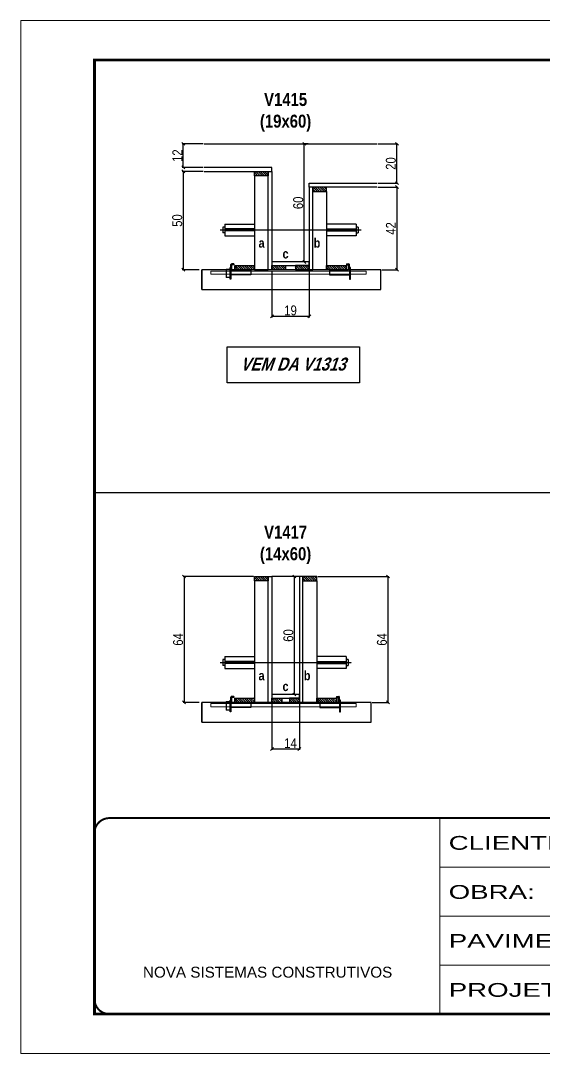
# Model space of a CAD drawing. Extents: x 3309 to 9563, y -2522 to 14608.
# Drawn here: x 8078 to 8610, y 8964 to 10014 of the extents above; entities that cross this region are included whole.
import ezdxf

# ---------------------------------------------------------------- set-up
doc = ezdxf.new("R2010")
doc.units = 0
for name, pattern in [('CONTINUO', [0]), ('DASHED', [0.75, 0.5, -0.25]), ('HIDDEN', [0.375, 0.25, -0.125])]:
    doc.linetypes.add(name, pattern=pattern)
for name, color, linetype in [('barrote', 251, 'Continuous'), ('COTA', 241, 'Continuous'), ('detalhes', 4, 'Continuous'), ('NOMENCLATURA', 7, 'Continuous'), ('Painéis', 200, 'Continuous'), ('presilha', 1, 'Continuous'), ('SARR_2.2x10', 60, 'Continuous'), ('SARR_2.2x7', 40, 'Continuous'), ('SARR_3.5x7', 81, 'Continuous'), ('TENSOR', 3, 'Continuous')]:
    doc.layers.add(name, color=color, linetype=linetype)
for name, color, linetype, lineweight in [('CONCRETO', 251, 'Continuous', 25), ('Folhas', 255, 'Continuous', 9), ('SARRAFO DE PRESSAO', 251, 'DASHED', 9), ('SCO-___-LAJ', 2, 'Continuous', 0)]:
    doc.layers.add(name, color=color, linetype=linetype, lineweight=lineweight)
doc.styles.add('ARIAL', font='arial.ttf')
doc.styles.add('COTA TECNICA 2X', font='techl___.ttf', dxfattribs={"height": 10})
doc.styles.add('TECNICA', font='techb___.ttf', dxfattribs={"height": 10})
doc.styles.add('Tecnologia', font='')
doc.styles.get('Tecnologia').set_extended_font_data('Forgotten Futurist')
doc.dimstyles.new('SECAO', dxfattribs={"dimscale": 0.333333, "dimtxt": 5, "dimasz": 9, "dimexe": 3, "dimexo": 3, "dimgap": 3, "dimtad": 1, "dimdec": 1, "dimlfac": 0.5, "dimzin": 12, "dimdsep": 46, "dimtxsty": 'COTA TECNICA 2X', "dimblk1": 'OBLIQUE', "dimblk2": 'OBLIQUE', "dimsah": 1, "dimcen": 0.9, "dimclrd": 4, "dimclre": 4, "dimclrt": 240, "dimadec": 1, "dimazin": 3, "dimtfac": 1, "dimtdec": 1, "dimtmove": 0, "dimatfit": 3, "dimfxl": 1, "dimtolj": 1, "dimtzin": 12, "dimarcsym": 0})
pattern_1 = [(135, (41568.496, -113751.8887), (-1.122532015, -1.122532015), [])]

# ---------------------------------------------------------------- blocks, each defined once
blk = doc.blocks.new('9999999999')
at = {"color": 30, "linetype": 'CONTINUO'}
for p, q in [((98564.6, 34230.2), (98564.6, 34429.4)), ((98564.6, 34379.6), (99584, 34379.6)), ((98564.6, 34329.8), (99488, 34329.8)), ((98564.6, 34280), (99488, 34280))]:
    blk.add_line(p, q, dxfattribs=at)
at = {"color": 30, "linetype": 'CONTINUO', "const_width": 2}
blk.add_lwpolyline([(99584, 34230.2), (99584, 34414.4, 0.414214), (99569, 34429.4), (98229, 34429.4, 0.414214), (98214, 34414.4), (98214, 34245.2, 0.414214), (98229, 34230.2), (99584, 34230.2)], format="xyb", dxfattribs=at)
at = {"layer": 'Folhas'}
blk.add_lwpolyline([(98139, 34190.2), (99624, 34190.2), (99624, 35240.2), (98139, 35240.2)], close=True, dxfattribs=at)
at = {"layer": 'Folhas', "color": 30, "const_width": 3}
blk.add_lwpolyline([(98214, 34230.2), (99584, 34230.2), (99584, 35200.2), (98214, 35200.2)], close=True, dxfattribs=at)
at = {"color": 7, "linetype": 'Continuous', "ltscale": 5, "style": 'ARIAL'}
blk.add_text('NOVA SISTEMAS CONSTRUTIVOS', height=11.059, dxfattribs=at).set_placement((98263.2, 34267.2))
at = {"layer": 'Folhas', "color": 7, "style": 'Tecnologia', "width": 1.5}
for s, p in [('CLIENTE:', (98573.7, 34397.2)), ('OBRA:', (98573.7, 34347.3)), ('PAVIMENTO:', (98573.7, 34297.5)), ('PROJETO:', (98573.7, 34247.7))]:
    blk.add_text(s, height=14, dxfattribs=at).set_placement(p)
blk = doc.blocks.new('_Oblique')
at = {"color": 0, "linetype": 'ByBlock', "lineweight": -2}
blk.add_line((-0.5, -0.5), (0.5, 0.5), dxfattribs=at)
blk = doc.blocks.new('*D2099')
at = {"layer": 'COTA', "color": 4, "lineweight": -2, "transparency": 16777216}
for p, q in [((8333, 9759.3), (8333, 9711.8)), ((8371, 9759.3), (8371, 9711.8)), ((8371, 9712.8), (8333, 9712.8))]:
    blk.add_line(p, q, dxfattribs=at)
at = {"layer": 'Defpoints', "color": 0, "transparency": 16777216}
for p in [(8333, 9760.3), (8371, 9760.3), (8333, 9712.8)]:
    blk.add_point(p, dxfattribs=at)
at = {"layer": 'COTA', "color": 4, "lineweight": -2, "transparency": 16777216, "xscale": 3, "yscale": 3, "zscale": 3, "rotation": 180}
blk.add_blockref('_Oblique', (8333, 9712.8), dxfattribs=at)
at = {"layer": 'COTA', "color": 4, "lineweight": -2, "transparency": 16777216, "xscale": 3, "yscale": 3, "zscale": 3}
blk.add_blockref('_Oblique', (8371, 9712.8), dxfattribs=at)
at = {"layer": 'COTA', "color": 240, "transparency": 16777216, "insert": (8352, 9718.9), "char_height": 10, "attachment_point": 5, "style": 'COTA TECNICA 2X'}
blk.add_mtext('\\A1;19', dxfattribs=at)
blk = doc.blocks.new('PRESILHA METÁLICA 1')
at = {"layer": 'presilha'}
for p, q in [((7.5, 10.6), (7.5, 19.9)), ((12, 21), (8.6, 21)), ((9, 11.6), (9, 18.9)), ((12, 19.5), (9.6, 19.5)), ((12, 21), (12, 19.5)), ((0, 13), (6, 13)), ((0, 13), (0, 0)), ((6, 0), (0, 0)), ((6, 15.5), (7.5, 15.5)), ((6, -2.5), (6, 15.5)), ((6, 13), (6, 0)), ((7.5, 15.5), (7.5, -2.5)), ((37.5, 4.1), (7.5, 4.1)), ((37.5, 11), (9.6, 11)), ((37.5, 11), (37.5, 4.1)), ((7.5, -2.5), (6, -2.5))]:
    blk.add_line(p, q, dxfattribs=at)
for centre, radius, start, end in [((8.6, 19.9), 1.14, 90, 180), ((9.6, 18.9), 0.57, 90, 180), ((9.6, 11.6), 0.57, 180, 270)]:
    blk.add_arc(centre, radius, start, end, dxfattribs=at)
blk = doc.blocks.new('PRESILHA METÁLICA 2')
at = {"layer": 'presilha'}
for p, q in [((-5.2, 23.5), (-5.2, 22)), ((-5.2, 23.5), (-1.9, 23.5)), ((-5.2, 22), (-2.8, 22)), ((-2.2, 14.1), (-2.2, 21.4)), ((0.8, 18), (-0.8, 18)), ((-0.8, 18), (-0.8, 0)), ((-0.8, 14.6), (-0.8, 22.4)), ((0.8, 0), (0.8, 18)), ((-30.8, 13.5), (-30.8, 6.6)), ((-30.8, 13.5), (-2.8, 13.5)), ((-30.8, 6.6), (-0.8, 6.6)), ((-0.8, 0), (0.8, 0))]:
    blk.add_line(p, q, dxfattribs=at)
for centre, radius, start, end in [((-2.8, 21.4), 0.57, 0, 90), ((-1.9, 22.4), 1.14, 0, 90), ((-2.8, 14.1), 0.57, 270, 0)]:
    blk.add_arc(centre, radius, start, end, dxfattribs=at)
blk = doc.blocks.new('*D2100')
at = {"layer": 'COTA', "color": 4, "lineweight": -2, "transparency": 16777216}
for p, q in [((8440.7, 9844.3), (8461, 9844.3)), ((8460, 9844.3), (8460, 9760.3)), ((8444.8, 9760.3), (8461, 9760.3))]:
    blk.add_line(p, q, dxfattribs=at)
at = {"layer": 'Defpoints', "color": 0, "transparency": 16777216}
for p in [(8439.7, 9844.3), (8443.8, 9760.3), (8460, 9760.3)]:
    blk.add_point(p, dxfattribs=at)
at = {"layer": 'COTA', "color": 4, "lineweight": -2, "transparency": 16777216, "xscale": 3, "yscale": 3, "zscale": 3}
for p, rotation in [((8460, 9844.3), 90), ((8460, 9760.3), 270)]:
    blk.add_blockref('_Oblique', p, dxfattribs=dict(at, rotation=rotation))
at = {"layer": 'COTA', "color": 240, "transparency": 16777216, "insert": (8453.9, 9802.3), "char_height": 10, "attachment_point": 5, "rotation": 90, "style": 'COTA TECNICA 2X'}
blk.add_mtext('\\A1;42', dxfattribs=at)
blk = doc.blocks.new('*D2101')
at = {"layer": 'COTA', "color": 4, "lineweight": -2, "transparency": 16777216}
for p, q in [((8263.3, 9860.3), (8242, 9860.3)), ((8243, 9860.3), (8243, 9760.3)), ((8259.1, 9760.3), (8242, 9760.3))]:
    blk.add_line(p, q, dxfattribs=at)
at = {"layer": 'Defpoints', "color": 0, "transparency": 16777216}
for p in [(8264.3, 9860.3), (8243, 9760.3), (8260.1, 9760.3)]:
    blk.add_point(p, dxfattribs=at)
at = {"layer": 'COTA', "color": 4, "lineweight": -2, "transparency": 16777216, "xscale": 3, "yscale": 3, "zscale": 3}
for p, rotation in [((8243, 9860.3), 90), ((8243, 9760.3), 270)]:
    blk.add_blockref('_Oblique', p, dxfattribs=dict(at, rotation=rotation))
at = {"layer": 'COTA', "color": 240, "transparency": 16777216, "insert": (8236.9, 9810.3), "char_height": 10, "attachment_point": 5, "rotation": 90, "style": 'COTA TECNICA 2X'}
blk.add_mtext('\\A1;50', dxfattribs=at)
blk = doc.blocks.new('*D2102')
at = {"layer": 'COTA', "color": 4, "lineweight": -2, "transparency": 16777216}
for p, q in [((8370, 9888.3), (8364.9, 9888.3)), ((8365.9, 9768.3), (8365.9, 9888.3)), ((8370, 9768.3), (8364.9, 9768.3))]:
    blk.add_line(p, q, dxfattribs=at)
at = {"layer": 'Defpoints', "color": 0, "transparency": 16777216}
for p in [(8365.9, 9888.3), (8371, 9888.3), (8371, 9768.3)]:
    blk.add_point(p, dxfattribs=at)
at = {"layer": 'COTA', "color": 4, "lineweight": -2, "transparency": 16777216, "xscale": 3, "yscale": 3, "zscale": 3}
for p, rotation in [((8365.9, 9888.3), 90), ((8365.9, 9768.3), 270)]:
    blk.add_blockref('_Oblique', p, dxfattribs=dict(at, rotation=rotation))
at = {"layer": 'COTA', "color": 240, "transparency": 16777216, "insert": (8359.8, 9828.3), "char_height": 10, "attachment_point": 5, "rotation": 90, "style": 'COTA TECNICA 2X'}
blk.add_mtext('\\A1;60', dxfattribs=at)
blk = doc.blocks.new('*D2103')
at = {"layer": 'COTA', "color": 4, "lineweight": -2, "transparency": 16777216}
for p, q in [((8263.3, 9888.3), (8242, 9888.3)), ((8243, 9864.3), (8243, 9888.3)), ((8263.3, 9864.3), (8242, 9864.3))]:
    blk.add_line(p, q, dxfattribs=at)
at = {"layer": 'Defpoints', "color": 0, "transparency": 16777216}
for p in [(8243, 9888.3), (8264.3, 9888.3), (8264.3, 9864.3)]:
    blk.add_point(p, dxfattribs=at)
at = {"layer": 'COTA', "color": 4, "lineweight": -2, "transparency": 16777216, "xscale": 3, "yscale": 3, "zscale": 3}
for p, rotation in [((8243, 9888.3), 90), ((8243, 9864.3), 270)]:
    blk.add_blockref('_Oblique', p, dxfattribs=dict(at, rotation=rotation))
at = {"layer": 'COTA', "color": 240, "transparency": 16777216, "insert": (8237, 9876.3), "char_height": 10, "attachment_point": 5, "rotation": 90, "style": 'COTA TECNICA 2X'}
blk.add_mtext('\\A1;12', dxfattribs=at)
blk = doc.blocks.new('*D2091')
at = {"layer": 'COTA', "color": 4, "lineweight": -2, "transparency": 16777216}
for p, q in [((8333, 9319.4), (8333, 9272)), ((8361, 9319.4), (8361, 9272)), ((8361, 9273), (8333, 9273))]:
    blk.add_line(p, q, dxfattribs=at)
at = {"layer": 'Defpoints', "color": 0, "transparency": 16777216}
for p in [(8333, 9320.4), (8361, 9320.4), (8333, 9273)]:
    blk.add_point(p, dxfattribs=at)
at = {"layer": 'COTA', "color": 4, "lineweight": -2, "transparency": 16777216, "xscale": 3, "yscale": 3, "zscale": 3, "rotation": 180}
blk.add_blockref('_Oblique', (8333, 9273), dxfattribs=at)
at = {"layer": 'COTA', "color": 4, "lineweight": -2, "transparency": 16777216, "xscale": 3, "yscale": 3, "zscale": 3}
blk.add_blockref('_Oblique', (8361, 9273), dxfattribs=at)
at = {"layer": 'COTA', "color": 240, "transparency": 16777216, "insert": (8352, 9279), "char_height": 10, "attachment_point": 5, "style": 'COTA TECNICA 2X'}
blk.add_mtext('\\A1;14', dxfattribs=at)
blk = doc.blocks.new('*D2092')
at = {"layer": 'COTA', "color": 4, "lineweight": -2, "transparency": 16777216}
for p, q in [((8314.4, 9448.4), (8242.9, 9448.4)), ((8243.9, 9448.4), (8243.9, 9320.4)), ((8259.1, 9320.4), (8242.9, 9320.4))]:
    blk.add_line(p, q, dxfattribs=at)
at = {"layer": 'Defpoints', "color": 0, "transparency": 16777216}
for p in [(8315.4, 9448.4), (8243.9, 9320.4), (8260.1, 9320.4)]:
    blk.add_point(p, dxfattribs=at)
at = {"layer": 'COTA', "color": 4, "lineweight": -2, "transparency": 16777216, "xscale": 3, "yscale": 3, "zscale": 3}
for p, rotation in [((8243.9, 9448.4), 90), ((8243.9, 9320.4), 270)]:
    blk.add_blockref('_Oblique', p, dxfattribs=dict(at, rotation=rotation))
at = {"layer": 'COTA', "color": 240, "transparency": 16777216, "insert": (8237.8, 9384.4), "char_height": 10, "attachment_point": 5, "rotation": 90, "style": 'COTA TECNICA 2X'}
blk.add_mtext('\\A1;64', dxfattribs=at)
blk = doc.blocks.new('*D2093')
at = {"layer": 'COTA', "color": 4, "lineweight": -2, "transparency": 16777216}
for p, q in [((8379.6, 9448.4), (8451.9, 9448.4)), ((8450.9, 9448.4), (8450.9, 9320.4)), ((8434.8, 9320.4), (8451.9, 9320.4))]:
    blk.add_line(p, q, dxfattribs=at)
at = {"layer": 'Defpoints', "color": 0, "transparency": 16777216}
for p in [(8378.6, 9448.4), (8433.8, 9320.4), (8450.9, 9320.4)]:
    blk.add_point(p, dxfattribs=at)
at = {"layer": 'COTA', "color": 4, "lineweight": -2, "transparency": 16777216, "xscale": 3, "yscale": 3, "zscale": 3}
for p, rotation in [((8450.9, 9448.4), 90), ((8450.9, 9320.4), 270)]:
    blk.add_blockref('_Oblique', p, dxfattribs=dict(at, rotation=rotation))
at = {"layer": 'COTA', "color": 240, "transparency": 16777216, "insert": (8444.8, 9384.4), "char_height": 10, "attachment_point": 5, "rotation": 90, "style": 'COTA TECNICA 2X'}
blk.add_mtext('\\A1;64', dxfattribs=at)
blk = doc.blocks.new('*D2094')
at = {"layer": 'COTA', "color": 4, "lineweight": -2, "transparency": 16777216}
for p, q in [((8360, 9448.4), (8354.9, 9448.4)), ((8355.9, 9328.4), (8355.9, 9448.4)), ((8360, 9328.4), (8354.9, 9328.4))]:
    blk.add_line(p, q, dxfattribs=at)
at = {"layer": 'Defpoints', "color": 0, "transparency": 16777216}
for p in [(8355.9, 9448.4), (8361, 9448.4), (8361, 9328.4)]:
    blk.add_point(p, dxfattribs=at)
at = {"layer": 'COTA', "color": 4, "lineweight": -2, "transparency": 16777216, "xscale": 3, "yscale": 3, "zscale": 3}
for p, rotation in [((8355.9, 9448.4), 90), ((8355.9, 9328.4), 270)]:
    blk.add_blockref('_Oblique', p, dxfattribs=dict(at, rotation=rotation))
at = {"layer": 'COTA', "color": 240, "transparency": 16777216, "insert": (8349.8, 9388.4), "char_height": 10, "attachment_point": 5, "rotation": 90, "style": 'COTA TECNICA 2X'}
blk.add_mtext('\\A1;60', dxfattribs=at)
blk = doc.blocks.new('*D2104')
at = {"layer": 'COTA', "color": 4, "lineweight": -2, "transparency": 16777216}
for p, q in [((8440.7, 9888.3), (8461, 9888.3)), ((8460, 9848.3), (8460, 9888.3)), ((8440.7, 9848.3), (8461, 9848.3))]:
    blk.add_line(p, q, dxfattribs=at)
at = {"layer": 'Defpoints', "color": 0, "transparency": 16777216}
for p in [(8439.7, 9888.3), (8460, 9888.3), (8439.7, 9848.3)]:
    blk.add_point(p, dxfattribs=at)
at = {"layer": 'COTA', "color": 4, "lineweight": -2, "transparency": 16777216, "xscale": 3, "yscale": 3, "zscale": 3}
for p, rotation in [((8460, 9888.3), 90), ((8460, 9848.3), 270)]:
    blk.add_blockref('_Oblique', p, dxfattribs=dict(at, rotation=rotation))
at = {"layer": 'COTA', "color": 240, "transparency": 16777216, "insert": (8453.9, 9868.3), "char_height": 10, "attachment_point": 5, "rotation": 90, "style": 'COTA TECNICA 2X'}
blk.add_mtext('\\A1;20', dxfattribs=at)

msp = doc.modelspace()

# ---------------------------------------------------------------- hatches: boundary and pattern name
at = {"layer": 'SARR_2.2x10'}
h = msp.add_hatch(dxfattribs=at)
h.set_pattern_fill('ANSI31', color=256, scale=0.5, angle=90)
h.set_pattern_definition([(135, (41488.896, -113751.8887), (-1.122532015, -1.122532015), [])])
h.paths.add_polyline_path([(8295.36, 9764.68), (8295.36, 9760.28), (8315.36, 9760.28), (8315.36, 9764.68)])
h = msp.add_hatch(dxfattribs=at)
h.set_pattern_fill('ANSI31', color=256, scale=0.5, angle=90)
h.set_pattern_definition([(135, (41582.096, -113751.8887), (-1.122532015, -1.122532015), [])])
h.paths.add_polyline_path([(8388.56, 9764.68), (8388.56, 9760.28), (8408.56, 9760.28), (8408.56, 9764.68)])
h = msp.add_hatch(dxfattribs=at)
h.set_pattern_fill('ANSI31', color=256, scale=0.5, angle=90)
h.set_pattern_definition([(135, (41488.896, -114191.7284), (-1.122532015, -1.122532015), [])])
h.paths.add_polyline_path([(8295.36, 9324.84), (8295.36, 9320.44), (8315.36, 9320.44), (8315.36, 9324.84)])
h = msp.add_hatch(dxfattribs=at)
h.set_pattern_fill('ANSI31', color=256, scale=0.5, angle=90)
h.set_pattern_definition([(135, (41572.096, -114191.7284), (-1.122532015, -1.122532015), [])])
h.paths.add_polyline_path([(8378.56, 9324.84), (8378.56, 9320.44), (8398.56, 9320.44), (8398.56, 9324.84)])
at = {"layer": 'SARR_2.2x7'}
h = msp.add_hatch(dxfattribs=at)
h.set_pattern_fill('ANSI31', color=256, scale=0.5, angle=90)
h.set_pattern_definition([(135, (41482.896, -113656.2887), (-1.122532015, -1.122532015), [])])
h.paths.add_polyline_path([(8329.36, 9860.28), (8329.36, 9855.88), (8315.36, 9855.88), (8315.36, 9860.28)])
h = msp.add_hatch(dxfattribs=at)
h.set_pattern_fill('ANSI31', color=256, scale=0.5, angle=90)
h.set_pattern_definition([(135, (41502.896, -113672.2887), (-1.122532015, -1.122532015), [])])
h.paths.add_polyline_path([(8374.56, 9844.28), (8374.56, 9839.88), (8388.56, 9839.88), (8388.56, 9844.28)])
h = msp.add_hatch(dxfattribs=at)
h.set_pattern_fill('ANSI31', color=256, scale=0.5, angle=90)
h.set_pattern_definition(pattern_1)
h.paths.add_polyline_path([(8346.96, 9760.28), (8346.96, 9764.68), (8332.96, 9764.68), (8332.96, 9760.28)])
h = msp.add_hatch(dxfattribs=at)
h.set_pattern_fill('ANSI31', color=256, scale=0.5, angle=90)
h.set_pattern_definition(pattern_1)
h.paths.add_polyline_path([(8356.96, 9764.68), (8356.96, 9760.28), (8370.96, 9760.28), (8370.96, 9764.68)])
h = msp.add_hatch(dxfattribs=at)
h.set_pattern_fill('ANSI31', color=256, scale=0.5, angle=90)
h.set_pattern_definition([(135, (41502.896, -114068.1284), (-1.122532015, -1.122532015), [])])
h.paths.add_polyline_path([(8329.36, 9448.44), (8329.36, 9444.04), (8315.36, 9444.04), (8315.36, 9448.44)])
h = msp.add_hatch(dxfattribs=at)
h.set_pattern_fill('ANSI31', color=256, scale=0.5, angle=90)
h.set_pattern_definition([(135, (41472.896, -114068.1284), (-1.122532015, -1.122532015), [])])
h.paths.add_polyline_path([(8364.56, 9448.44), (8364.56, 9444.04), (8378.56, 9444.04), (8378.56, 9448.44)])
h = msp.add_hatch(dxfattribs=at)
h.set_pattern_fill('ANSI31', color=256, scale=0.5, angle=90)
h.set_pattern_definition([(135, (41568.496, -114191.7284), (-1.122532015, -1.122532015), [])])
h.paths.add_polyline_path([(8342.96, 9320.44), (8342.96, 9324.84), (8332.96, 9324.84), (8332.96, 9320.44)])
h = msp.add_hatch(dxfattribs=at)
h.set_pattern_fill('ANSI31', color=256, scale=0.5, angle=90)
h.set_pattern_definition([(135, (41558.496, -114191.7284), (-1.122532015, -1.122532015), [])])
h.paths.add_polyline_path([(8350.96, 9324.84), (8350.96, 9320.44), (8360.96, 9320.44), (8360.96, 9324.84)])

# ---------------------------------------------------------------- linework, layer by layer
at = {"ltscale": 3}
for p, q in [((8283.36, 9803.73), (8283.36, 9797.73)), ((8285.36, 9803.73), (8283.36, 9803.73)), ((8285.36, 9797.73), (8283.36, 9797.73)), ((8285.36, 9806.73), (8285.36, 9794.73)), ((8285.36, 9806.73), (8315.36, 9806.73)), ((8315.36, 9801.73), (8285.36, 9801.73)), ((8315.36, 9799.73), (8285.36, 9799.73)), ((8418.56, 9806.73), (8388.56, 9806.73)), ((8388.56, 9801.73), (8418.56, 9801.73)), ((8388.56, 9799.73), (8418.56, 9799.73)), ((8418.56, 9806.73), (8418.56, 9794.73)), ((8420.56, 9803.73), (8418.56, 9803.73)), ((8418.56, 9797.73), (8420.56, 9797.73)), ((8420.56, 9803.73), (8420.56, 9797.73)), ((8285.36, 9794.73), (8315.36, 9794.73)), ((8418.56, 9794.73), (8388.56, 9794.73)), ((8285.36, 9366.89), (8285.36, 9354.89)), ((8285.36, 9366.89), (8315.36, 9366.89)), ((8408.56, 9366.89), (8378.56, 9366.89)), ((8408.56, 9366.89), (8408.56, 9354.89)), ((8283.36, 9363.89), (8283.36, 9357.89)), ((8285.36, 9363.89), (8283.36, 9363.89)), ((8285.36, 9357.89), (8283.36, 9357.89)), ((8315.36, 9361.89), (8285.36, 9361.89)), ((8315.36, 9359.89), (8285.36, 9359.89)), ((8378.56, 9361.89), (8408.56, 9361.89)), ((8378.56, 9359.89), (8408.56, 9359.89)), ((8410.56, 9363.89), (8408.56, 9363.89)), ((8408.56, 9357.89), (8410.56, 9357.89)), ((8410.56, 9363.89), (8410.56, 9357.89)), ((8285.36, 9354.89), (8315.36, 9354.89)), ((8408.56, 9354.89), (8378.56, 9354.89))]:
    msp.add_line(p, q, dxfattribs=at)
at = {"layer": 'barrote'}
for points in [[(8261.9, 9740.28), (8443.82, 9740.28), (8443.82, 9760.28), (8261.9, 9760.28)], [(8261.9, 9300.44), (8433.82, 9300.44), (8433.82, 9320.44), (8261.9, 9320.44)]]:
    msp.add_lwpolyline(points, close=True, dxfattribs=at)
at = {"layer": 'CONCRETO', "linetype": 'Continuous'}
for p, q in [((8264.26, 9888.28), (8439.66, 9888.28)), ((8360.96, 9448.44), (8332.96, 9448.44))]:
    msp.add_line(p, q, dxfattribs=at)
at = {"layer": 'COTA'}
msp.add_line((8152.87, 9533.72), (9522.87, 9533.72), dxfattribs=at)
at = {"layer": 'detalhes', "color": 250}
for p, q in [((8261.9, 9740.28), (8261.9, 9760.28)), ((8261.9, 9300.44), (8261.9, 9320.44))]:
    msp.add_line(p, q, dxfattribs=at)
at = {"layer": 'NOMENCLATURA', "elevation": 0}
msp.add_lwpolyline([(8287.52, 9681.92), (8422.06, 9681.92), (8422.06, 9645.46), (8287.52, 9645.46)], close=True, dxfattribs=at)
at = {"layer": 'Painéis', "linetype": 'Continuous', "elevation": 0}
for points in [[(8264.26, 9860.28), (8332.96, 9860.28), (8332.96, 9864.28), (8264.26, 9864.28)], [(8439.66, 9844.28), (8370.96, 9844.28), (8370.96, 9848.28), (8439.66, 9848.28)]]:
    msp.add_lwpolyline(points, dxfattribs=at)
at = {"layer": 'Painéis', "linetype": 'Continuous'}
for points in [[(8329.36, 9760.28), (8329.36, 9860.28), (8332.96, 9860.28), (8332.96, 9760.28)], [(8374.56, 9760.28), (8374.56, 9844.28), (8370.96, 9844.28), (8370.96, 9760.28)], [(8370.96, 9768.28), (8332.96, 9768.28), (8332.96, 9764.68), (8370.96, 9764.68)], [(8329.36, 9320.44), (8329.36, 9448.44), (8332.96, 9448.44), (8332.96, 9320.44)], [(8364.56, 9320.44), (8364.56, 9448.44), (8360.96, 9448.44), (8360.96, 9320.44)], [(8360.96, 9328.44), (8332.96, 9328.44), (8332.96, 9324.84), (8360.96, 9324.84)]]:
    msp.add_lwpolyline(points, close=True, dxfattribs=at)
at = {"layer": 'SARR_2.2x10'}
for points in [[(8295.36, 9764.68), (8315.36, 9764.68), (8315.36, 9760.28), (8295.36, 9760.28)], [(8388.56, 9764.68), (8408.56, 9764.68), (8408.56, 9760.28), (8388.56, 9760.28)], [(8295.36, 9324.84), (8315.36, 9324.84), (8315.36, 9320.44), (8295.36, 9320.44)], [(8378.56, 9324.84), (8398.56, 9324.84), (8398.56, 9320.44), (8378.56, 9320.44)]]:
    msp.add_lwpolyline(points, close=True, dxfattribs=at)
at = {"layer": 'SARR_2.2x7', "elevation": 0}
for points in [[(8315.36, 9860.28), (8329.36, 9860.28), (8329.36, 9855.88), (8315.36, 9855.88)], [(8388.56, 9844.28), (8374.56, 9844.28), (8374.56, 9839.88), (8388.56, 9839.88)], [(8315.36, 9448.44), (8329.36, 9448.44), (8329.36, 9444.04), (8315.36, 9444.04)], [(8378.56, 9448.44), (8364.56, 9448.44), (8364.56, 9444.04), (8378.56, 9444.04)]]:
    msp.add_lwpolyline(points, close=True, dxfattribs=at)
at = {"layer": 'SARR_2.2x7'}
for points in [[(8332.96, 9764.68), (8346.96, 9764.68), (8346.96, 9760.28), (8332.96, 9760.28)], [(8370.96, 9764.68), (8356.96, 9764.68), (8356.96, 9760.28), (8370.96, 9760.28)], [(8332.96, 9324.84), (8342.96, 9324.84), (8342.96, 9320.44), (8332.96, 9320.44)], [(8360.96, 9324.84), (8350.96, 9324.84), (8350.96, 9320.44), (8360.96, 9320.44)]]:
    msp.add_lwpolyline(points, close=True, dxfattribs=at)
at = {"layer": 'SARR_3.5x7'}
for points in [[(8329.36, 9855.88), (8315.36, 9855.88), (8315.36, 9760.28), (8329.36, 9760.28)], [(8374.56, 9839.88), (8388.56, 9839.88), (8388.56, 9760.28), (8374.56, 9760.28)], [(8329.36, 9444.04), (8315.36, 9444.04), (8315.36, 9320.44), (8329.36, 9320.44)], [(8364.56, 9444.04), (8378.56, 9444.04), (8378.56, 9320.44), (8364.56, 9320.44)]]:
    msp.add_lwpolyline(points, close=True, dxfattribs=at)
at = {"layer": 'SCO-___-LAJ', "color": 1}
for points in [[(8270.9, 9758.95), (8428.74, 9758.95), (8428.74, 9755.75), (8270.9, 9755.75)], [(8270.9, 9319.11), (8418.74, 9319.11), (8418.74, 9315.91), (8270.9, 9315.91)]]:
    msp.add_lwpolyline(points, close=True, dxfattribs=at)
at = {"layer": 'TENSOR', "linetype": 'HIDDEN', "ltscale": 0.5}
for p, q in [((8280.36, 9800.73), (8423.86, 9800.73)), ((8280.36, 9360.89), (8413.86, 9360.89))]:
    msp.add_line(p, q, dxfattribs=at)

# ---------------------------------------------------------------- block references
at = {"layer": 'presilha', "xscale": 0.6666666666666666, "yscale": 0.6666666666666666, "zscale": 0.6666666666666666}
for name, p in [('PRESILHA METÁLICA 1', (8286.49, 9752.31)), ('PRESILHA METÁLICA 2', (8412.24, 9750.65)), ('PRESILHA METÁLICA 1', (8286.49, 9312.47)), ('PRESILHA METÁLICA 2', (8402.24, 9310.81))]:
    msp.add_blockref(name, p, dxfattribs=at)
at = {"layer": 'SARRAFO DE PRESSAO', "color": 6, "linetype": 'ByBlock'}
msp.add_blockref('9999999999', (-90061.11, -25226.65), dxfattribs=at)

# ---------------------------------------------------------------- texts
at = {"layer": 'detalhes', "style": 'TECNICA'}
for s, p in [('a', (8319.48, 9782.72)), ('b', (8375.46, 9782.71)), ('c', (8343.85, 9771.75)), ('a', (8319.48, 9342.88)), ('b', (8365.46, 9342.87)), ('c', (8343.85, 9331.91))]:
    msp.add_text(s, height=9.6, dxfattribs=at).set_placement(p)
at = {"layer": 'NOMENCLATURA', "char_height": 13.2, "attachment_point": 2, "style": 'TECNICA'}
for s, insert in [('V1415\\P(19x60)', (8346.96, 9939.98)), ('V1417\\P(14x60)', (8346.96, 9500.14))]:
    msp.add_mtext_dynamic_manual_height_columns(s, width=300.2766, gutter_width=1, heights=[0], dxfattribs=dict(at, insert=insert))
at = {"layer": 'NOMENCLATURA', "insert": (8354.35, 9670.96), "char_height": 13.2, "width": 300.2766, "attachment_point": 2, "style": 'TECNICA'}
msp.add_mtext('{\\Q19;VEM DA V1313}', dxfattribs=at)

# ---------------------------------------------------------------- dimensions: what is measured, and where the dimension line sits
at = {"layer": 'COTA'}
for base, p1, p2, picture, middle in [((8243.04, 9888.28), (8264.26, 9864.28), (8264.26, 9888.28), '*D2103', (8236.98, 9876.28)), ((8365.88, 9888.28), (8370.96, 9768.28), (8370.96, 9888.28), '*D2102', (8359.78, 9828.28)), ((8460, 9888.28), (8439.66, 9848.28), (8439.66, 9888.28), '*D2104', (8453.9, 9868.28)), ((8243.04, 9760.28, 0), (8264.26, 9860.28), (8260.14, 9760.28, 0), '*D2101', (8236.93, 9810.28, 0)), ((8460, 9760.28, 0), (8439.66, 9844.28), (8443.77, 9760.28, 0), '*D2100', (8453.93, 9802.28, 0)), ((8243.91, 9320.44, 0), (8315.36, 9448.44), (8260.14, 9320.44, 0), '*D2092', (8237.81, 9384.44, 0)), ((8355.88, 9448.44), (8360.96, 9328.44), (8360.96, 9448.44), '*D2094', (8349.78, 9388.44)), ((8450.88, 9320.44, 0), (8378.56, 9448.44), (8433.77, 9320.44, 0), '*D2093', (8444.77, 9384.44, 0))]:
    dim = msp.add_linear_dim(base=base, p1=p1, p2=p2, angle=90, dimstyle='SECAO', dxfattribs=at)
    dim.commit()
    dim.dimension.update_dxf_attribs({"geometry": picture, "text_midpoint": middle})
for base, p1, p2, picture, middle in [((8332.96, 9712.81), (8370.96, 9760.28), (8332.96, 9760.28), '*D2099', (8351.96, 9712.81)), ((8332.96, 9272.97), (8360.96, 9320.44), (8332.96, 9320.44), '*D2091', (8351.96, 9272.97))]:
    dim = msp.add_linear_dim(base=base, p1=p1, p2=p2, angle=180, dimstyle='SECAO', dxfattribs=at)
    dim.commit()
    dim.dimension.update_dxf_attribs({"geometry": picture, "text_midpoint": middle, "dimtype": 160})

doc.saveas('drawing.dxf')
